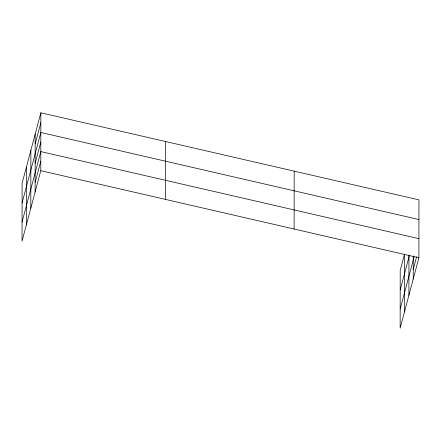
<?xml version="1.0" encoding="UTF-8"?>
<svg xmlns="http://www.w3.org/2000/svg" width="441" height="441" viewBox="0 0 441 441"><rect width="100%" height="100%" fill="white"/><g stroke="black" fill="none" stroke-linecap="round" stroke-linejoin="round"><path stroke-width="0.66" d="M26.361 224.921L26.421 167.034M30.804 208.229L30.864 150.337M35.115 192.022L35.175 134.136M40.853 112.797L22.111 183.236L22.05 241.128L40.793 170.689L40.853 112.797L418.95 199.872L418.889 257.764L400.147 328.203L400.208 270.311L404.518 254.104L404.458 311.996M165.562 199.426L165.623 141.533M294.119 229.028L294.18 171.136M408.901 295.299L408.945 255.124M413.211 279.098L413.239 255.901M35.164 143.975L40.842 122.642M22.089 202.921L40.831 132.482L418.928 219.557M35.148 163.368L40.82 142.035M22.072 222.021L40.809 151.588L418.911 238.658M35.126 182.475L40.804 161.136M400.185 289.991L409.457 255.146M400.169 309.097L414.093 256.761M413.223 269.545L416.662 256.612M40.793 170.689L418.889 257.764"/></g></svg>
